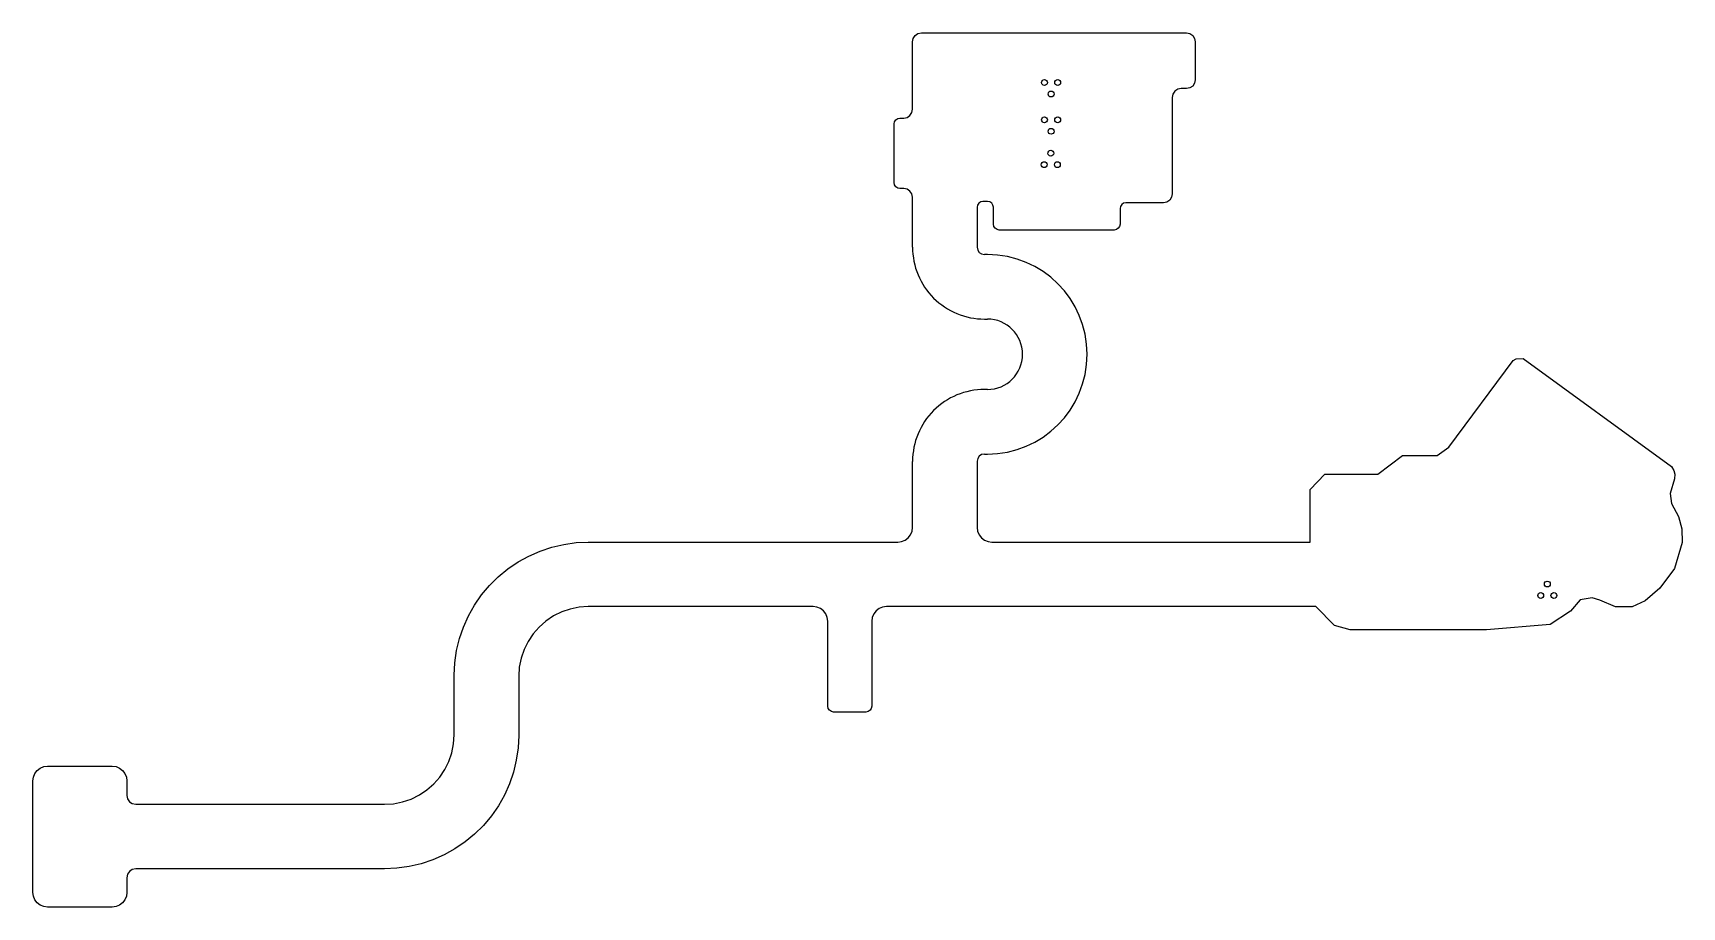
# Model space of a CAD drawing. Header units: millimetres. Extents: x -51.9 to 4.3, y -14.9 to 14.9.
import ezdxf

# ---------------------------------------------------------------- set-up
doc = ezdxf.new("R2010")
doc.units = ezdxf.units.MM

msp = doc.modelspace()

# ---------------------------------------------------------------- linework, layer by layer
at = {"color": 7, "linetype": 'Continuous', "lineweight": 25}
for p, q in [((-21.91, 14.6), (-21.887, 14.715)), ((-21.887, 14.715), (-21.822, 14.812)), ((-21.822, 14.812), (-21.725, 14.877)), ((-21.725, 14.877), (-21.61, 14.9)), ((-21.61, 14.9), (-12.576, 14.9)), ((-12.576, 14.9), (-12.461, 14.877)), ((-12.461, 14.877), (-12.364, 14.812)), ((-12.364, 14.812), (-12.299, 14.715)), ((-12.299, 14.715), (-12.276, 14.6)), ((-21.91, 12.3), (-21.91, 14.6)), ((-12.276, 14.6), (-12.276, 13.304)), ((-12.874, 12.981), (-12.971, 12.916)), ((-12.759, 13.004), (-12.874, 12.981)), ((-12.576, 13.004), (-12.759, 13.004)), ((-12.461, 13.027), (-12.576, 13.004)), ((-12.364, 13.092), (-12.461, 13.027)), ((-12.299, 13.189), (-12.364, 13.092)), ((-12.276, 13.304), (-12.299, 13.189)), ((-13.036, 12.819), (-13.059, 12.704)), ((-13.059, 12.704), (-13.059, 9.414)), ((-12.971, 12.916), (-13.036, 12.819)), ((-22.54, 11.8), (-22.525, 11.877)), ((-22.525, 11.877), (-22.481, 11.941)), ((-22.481, 11.941), (-22.417, 11.985)), ((-22.417, 11.985), (-22.34, 12)), ((-22.34, 12), (-22.21, 12)), ((-22.21, 12), (-22.095, 12.023)), ((-22.095, 12.023), (-21.998, 12.088)), ((-21.998, 12.088), (-21.933, 12.185)), ((-21.933, 12.185), (-21.91, 12.3)), ((-22.54, 9.8), (-22.54, 11.8)), ((-22.525, 9.723), (-22.54, 9.8)), ((-22.481, 9.659), (-22.525, 9.723)), ((-22.417, 9.615), (-22.481, 9.659)), ((-22.34, 9.6), (-22.417, 9.615)), ((-22.21, 9.6), (-22.34, 9.6)), ((-22.095, 9.577), (-22.21, 9.6)), ((-21.998, 9.512), (-22.095, 9.577)), ((-21.933, 9.415), (-21.998, 9.512)), ((-21.91, 9.3), (-21.933, 9.415)), ((-21.91, 7.6), (-21.91, 9.3)), ((-19.695, 9.037), (-19.71, 8.96)), ((-19.651, 9.101), (-19.695, 9.037)), ((-19.587, 9.145), (-19.651, 9.101)), ((-19.51, 9.16), (-19.587, 9.145)), ((-19.356, 9.16), (-19.51, 9.16)), ((-19.279, 9.145), (-19.356, 9.16)), ((-19.214, 9.101), (-19.279, 9.145)), ((-19.171, 9.037), (-19.214, 9.101)), ((-19.156, 8.96), (-19.171, 9.037)), ((-14.826, 8.991), (-14.841, 8.914)), ((-14.782, 9.056), (-14.826, 8.991)), ((-14.717, 9.099), (-14.782, 9.056)), ((-14.641, 9.114), (-14.717, 9.099)), ((-13.359, 9.114), (-14.641, 9.114)), ((-13.244, 9.137), (-13.359, 9.114)), ((-13.147, 9.202), (-13.244, 9.137)), ((-13.082, 9.3), (-13.147, 9.202)), ((-13.059, 9.414), (-13.082, 9.3)), ((-19.71, 8.96), (-19.71, 7.597)), ((-19.156, 8.384), (-19.156, 8.96)), ((-14.841, 8.914), (-14.841, 8.384)), ((-19.14, 8.308), (-19.156, 8.384)), ((-19.097, 8.243), (-19.14, 8.308)), ((-19.032, 8.199), (-19.097, 8.243)), ((-18.956, 8.184), (-19.032, 8.199)), ((-15.041, 8.184), (-18.956, 8.184)), ((-14.964, 8.199), (-15.041, 8.184)), ((-14.9, 8.243), (-14.964, 8.199)), ((-14.856, 8.307), (-14.9, 8.243)), ((-14.841, 8.384), (-14.856, 8.307)), ((-19.36, 7.35), (-19.46, 7.35)), ((-19.46, 5.15), (-19.36, 5.15)), ((-3.64, 0.78), (-1.44, 3.74)), ((-1.44, 3.74), (-1.34, 3.8)), ((-1.34, 3.8), (-1.1, 3.81)), ((-1.1, 3.81), (3.95, 0.13)), ((-19.36, 2.75), (-19.46, 2.75)), ((-4.03, 0.5), (-3.64, 0.78)), ((-21.91, -1.95), (-21.91, 0.3)), ((-19.71, 0.303), (-19.71, -1.95)), ((-19.46, 0.55), (-19.36, 0.55)), ((-6.05, -0.13), (-5.22, 0.5)), ((-5.22, 0.5), (-4.03, 0.5)), ((3.95, 0.13), (4.03, -0.01)), ((-8.36, -0.66), (-7.86, -0.13)), ((-7.86, -0.13), (-6.05, -0.13)), ((4.05, -0.29), (3.91, -0.79)), ((4.03, -0.01), (4.07, -0.13)), ((4.07, -0.13), (4.05, -0.29)), ((-8.36, -2.45), (-8.36, -0.66)), ((3.91, -0.79), (3.95, -1.14)), ((3.95, -1.14), (4.19, -1.58)), ((4.19, -1.58), (4.3, -2)), ((-22.056, -2.304), (-21.977, -2.2)), ((-21.977, -2.2), (-21.927, -2.079)), ((-21.927, -2.079), (-21.91, -1.95)), ((-19.71, -1.95), (-19.693, -2.079)), ((-19.693, -2.079), (-19.643, -2.2)), ((-19.643, -2.2), (-19.564, -2.304)), ((4.3, -2), (4.31, -2.46)), ((-34.986, -2.924), (-34.602, -2.756)), ((-34.602, -2.756), (-34.203, -2.623)), ((-34.203, -2.623), (-33.794, -2.527)), ((-33.794, -2.527), (-33.378, -2.469)), ((-33.378, -2.469), (-32.958, -2.45)), ((-32.958, -2.45), (-22.41, -2.45)), ((-22.41, -2.45), (-22.281, -2.433)), ((-22.281, -2.433), (-22.16, -2.383)), ((-22.16, -2.383), (-22.056, -2.304)), ((-19.564, -2.304), (-19.46, -2.383)), ((-19.46, -2.383), (-19.339, -2.433)), ((-19.339, -2.433), (-19.21, -2.45)), ((-19.21, -2.45), (-8.36, -2.45)), ((4.31, -2.46), (4.05, -3.35)), ((-36.025, -3.632), (-35.701, -3.364)), ((-35.701, -3.364), (-35.354, -3.128)), ((-35.354, -3.128), (-34.986, -2.924)), ((4.05, -3.35), (3.55, -4.02)), ((-36.594, -4.249), (-36.324, -3.927)), ((-36.324, -3.927), (-36.025, -3.632)), ((-36.833, -4.595), (-36.594, -4.249)), ((0.84, -4.42), (0.51, -4.8)), ((1.25, -4.35), (0.84, -4.42)), ((1.51, -4.43), (1.25, -4.35)), ((2.04, -4.66), (1.51, -4.43)), ((3.05, -4.45), (2.61, -4.66)), ((3.55, -4.02), (3.05, -4.45)), ((-37.211, -5.344), (-37.039, -4.961)), ((-37.039, -4.961), (-36.833, -4.595)), ((-34.144, -4.968), (-34.402, -5.14)), ((-33.866, -4.831), (-34.144, -4.968)), ((-33.572, -4.731), (-33.866, -4.831)), ((-33.268, -4.67), (-33.572, -4.731)), ((-32.958, -4.65), (-33.268, -4.67)), ((-25.3, -4.65), (-32.958, -4.65)), ((-25.171, -4.667), (-25.3, -4.65)), ((-25.05, -4.717), (-25.171, -4.667)), ((-24.946, -4.796), (-25.05, -4.717)), ((-24.867, -4.9), (-24.946, -4.796)), ((-24.817, -5.021), (-24.867, -4.9)), ((-24.8, -5.15), (-24.817, -5.021)), ((-23.283, -5.021), (-23.3, -5.15)), ((-23.233, -4.9), (-23.283, -5.021)), ((-23.154, -4.796), (-23.233, -4.9)), ((-23.05, -4.717), (-23.154, -4.796)), ((-22.929, -4.667), (-23.05, -4.717)), ((-22.8, -4.65), (-22.929, -4.667)), ((-8.17, -4.65), (-22.8, -4.65)), ((-7.53, -5.29), (-8.17, -4.65)), ((0.51, -4.8), (-0.18, -5.26)), ((2.61, -4.66), (2.04, -4.66)), ((-37.347, -5.741), (-37.211, -5.344)), ((-34.84, -5.578), (-35.013, -5.836)), ((-34.636, -5.345), (-34.84, -5.578)), ((-34.402, -5.14), (-34.636, -5.345)), ((-24.8, -8.041), (-24.8, -5.15)), ((-23.3, -5.15), (-23.3, -8.041)), ((-7, -5.44), (-7.53, -5.29)), ((-2.35, -5.44), (-7, -5.44)), ((-0.18, -5.26), (-2.35, -5.44)), ((-37.507, -6.565), (-37.446, -6.15)), ((-37.446, -6.15), (-37.347, -5.741)), ((-35.15, -6.114), (-35.25, -6.408)), ((-35.013, -5.836), (-35.15, -6.114)), ((-37.53, -6.985), (-37.507, -6.565)), ((-35.31, -6.712), (-35.33, -7.022)), ((-35.25, -6.408), (-35.31, -6.712)), ((-37.53, -9.014), (-37.53, -6.985)), ((-35.33, -7.022), (-35.33, -9.041)), ((-24.785, -8.118), (-24.8, -8.041)), ((-24.741, -8.183), (-24.785, -8.118)), ((-24.677, -8.226), (-24.741, -8.183)), ((-24.6, -8.241), (-24.677, -8.226)), ((-23.5, -8.241), (-24.6, -8.241)), ((-23.423, -8.226), (-23.5, -8.241)), ((-23.359, -8.183), (-23.423, -8.226)), ((-23.315, -8.118), (-23.359, -8.183)), ((-23.3, -8.041), (-23.315, -8.118)), ((-37.611, -9.628), (-37.55, -9.324)), ((-37.55, -9.324), (-37.53, -9.014)), ((-35.352, -9.462), (-35.413, -9.878)), ((-35.33, -9.041), (-35.352, -9.462)), ((-51.632, -10.153), (-51.511, -10.103)), ((-51.511, -10.103), (-51.382, -10.086)), ((-51.382, -10.086), (-49.182, -10.086)), ((-49.182, -10.086), (-49.052, -10.103)), ((-49.052, -10.103), (-48.932, -10.153)), ((-37.848, -10.2), (-37.711, -9.922)), ((-37.711, -9.922), (-37.611, -9.628)), ((-35.413, -9.878), (-35.511, -10.287)), ((-51.882, -10.586), (-51.865, -10.457)), ((-51.882, -14.386), (-51.882, -10.586)), ((-51.865, -10.457), (-51.815, -10.336)), ((-51.815, -10.336), (-51.735, -10.233)), ((-51.735, -10.233), (-51.632, -10.153)), ((-48.932, -10.153), (-48.828, -10.233)), ((-48.828, -10.233), (-48.749, -10.336)), ((-48.749, -10.336), (-48.699, -10.457)), ((-48.699, -10.457), (-48.682, -10.586)), ((-48.682, -10.586), (-48.682, -11.086)), ((-38.225, -10.692), (-38.02, -10.458)), ((-38.02, -10.458), (-37.848, -10.2)), ((-35.511, -10.287), (-35.647, -10.685)), ((-48.682, -11.086), (-48.659, -11.201)), ((-48.659, -11.201), (-48.594, -11.298)), ((-39.288, -11.305), (-38.995, -11.206)), ((-38.995, -11.206), (-38.716, -11.068)), ((-38.716, -11.068), (-38.458, -10.896)), ((-38.458, -10.896), (-38.225, -10.692)), ((-35.818, -11.069), (-36.024, -11.436)), ((-35.647, -10.685), (-35.818, -11.069)), ((-48.594, -11.298), (-48.497, -11.363)), ((-48.497, -11.363), (-48.382, -11.386)), ((-48.382, -11.386), (-39.902, -11.386)), ((-39.902, -11.386), (-39.593, -11.366)), ((-39.593, -11.366), (-39.288, -11.305)), ((-36.263, -11.782), (-36.533, -12.105)), ((-36.024, -11.436), (-36.263, -11.782)), ((-36.533, -12.105), (-36.832, -12.402)), ((-37.504, -12.906), (-37.872, -13.11)), ((-37.156, -12.67), (-37.504, -12.906)), ((-36.832, -12.402), (-37.156, -12.67)), ((-38.656, -13.413), (-39.065, -13.509)), ((-38.257, -13.28), (-38.656, -13.413)), ((-37.872, -13.11), (-38.257, -13.28)), ((-48.659, -13.771), (-48.682, -13.886)), ((-48.682, -13.886), (-48.682, -14.386)), ((-48.594, -13.674), (-48.659, -13.771)), ((-48.497, -13.609), (-48.594, -13.674)), ((-48.382, -13.586), (-48.497, -13.609)), ((-39.902, -13.586), (-48.382, -13.586)), ((-39.482, -13.567), (-39.902, -13.586)), ((-39.065, -13.509), (-39.482, -13.567)), ((-51.865, -14.516), (-51.882, -14.386)), ((-51.815, -14.636), (-51.865, -14.516)), ((-48.699, -14.516), (-48.749, -14.636)), ((-48.682, -14.386), (-48.699, -14.516)), ((-51.735, -14.74), (-51.815, -14.636)), ((-51.632, -14.819), (-51.735, -14.74)), ((-51.511, -14.869), (-51.632, -14.819)), ((-51.382, -14.886), (-51.511, -14.869)), ((-49.182, -14.886), (-51.382, -14.886)), ((-49.052, -14.869), (-49.182, -14.886)), ((-48.932, -14.819), (-49.052, -14.869)), ((-48.828, -14.74), (-48.932, -14.819)), ((-48.749, -14.636), (-48.828, -14.74))]:
    msp.add_line(p, q, dxfattribs=at)
for centre in [(-17.415, 13.21), (-16.965, 13.21), (-17.19, 12.82), (-17.415, 11.94), (-16.965, 11.94), (-17.19, 11.55), (-17.2, 10.801), (-17.425, 10.411), (-16.975, 10.411), (-0.28, -3.88), (-0.505, -4.27), (-0.055, -4.27)]:
    msp.add_circle(centre, 0.1, dxfattribs=at)
for centre, radius, start, end in [((-19.46, 7.6), 2.45, 179.9938, 270), ((-19.46, 7.6), 0.25, 180.5862, 270), ((-19.361, 3.95), 3.4, 270.0111, 89.9889), ((-19.361, 3.95), 1.2, 270.0314, 89.9686), ((-19.46, 0.3), 2.45, 90, 180.0062), ((-19.46, 0.3), 0.25, 90, 179.4138)]:
    msp.add_arc(centre, radius, start, end, dxfattribs=at)

doc.saveas('drawing.dxf')
